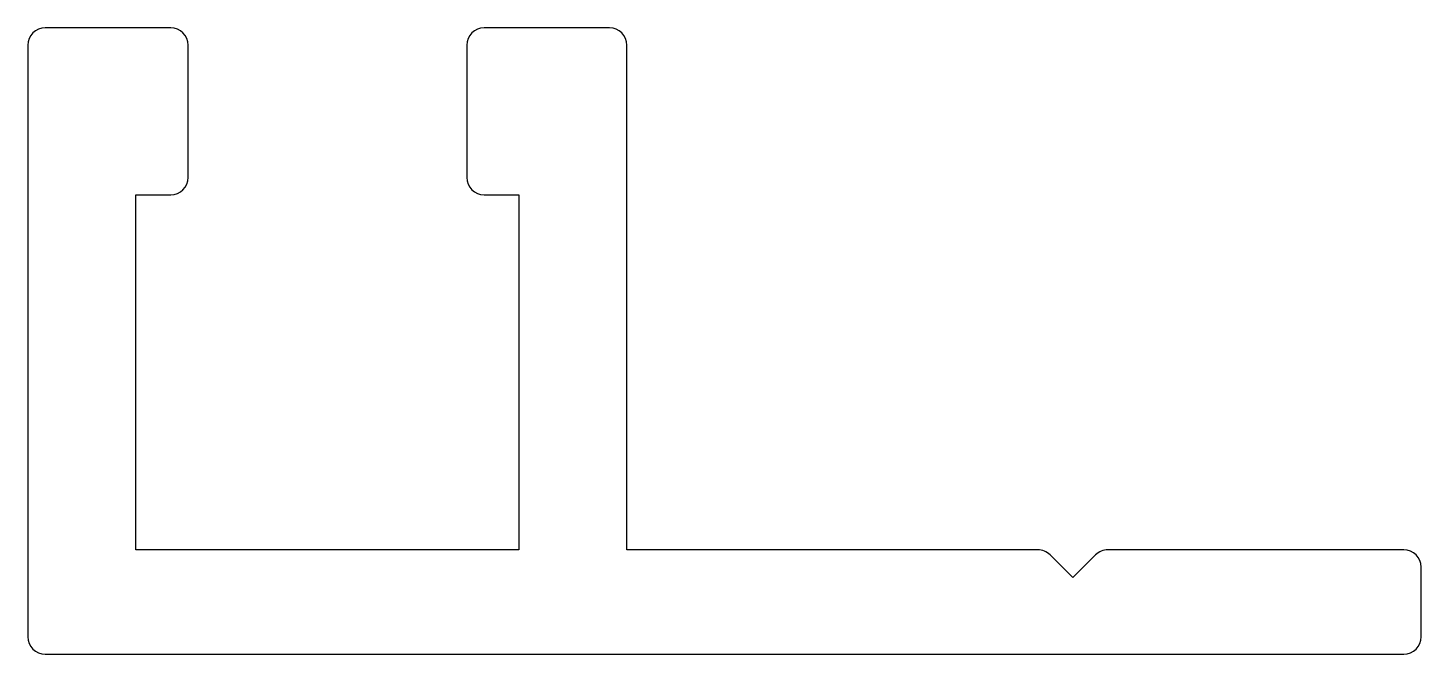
# Model space of a CAD drawing. Extents: x 1454 to 1474, y 1522.9 to 1531.9.
import ezdxf

# ---------------------------------------------------------------- set-up
doc = ezdxf.new("R2010")
doc.units = 0
doc.layers.get('0').update_dxf_attribs({"linetype": 'CONTINUOUS'})

msp = doc.modelspace()

# ---------------------------------------------------------------- linework, layer by layer
for p, q in [((1456.065, 1531.894), (1454.265, 1531.894)), ((1462.365, 1531.894), (1460.565, 1531.894)), ((1454.015, 1531.644), (1454.015, 1523.144)), ((1456.315, 1529.744), (1456.315, 1531.644)), ((1460.315, 1531.644), (1460.315, 1529.744)), ((1462.615, 1524.394), (1462.615, 1531.644)), ((1455.565, 1524.394), (1455.565, 1529.494)), ((1455.565, 1529.494), (1456.065, 1529.494)), ((1460.565, 1529.494), (1461.065, 1529.494)), ((1461.065, 1529.494), (1461.065, 1524.394)), ((1461.065, 1524.394), (1455.565, 1524.394)), ((1468.512, 1524.394), (1462.615, 1524.394)), ((1469.015, 1523.994), (1468.688, 1524.321)), ((1469.342, 1524.321), (1469.015, 1523.994)), ((1473.765, 1524.394), (1469.519, 1524.394)), ((1474.015, 1523.144), (1474.015, 1524.144)), ((1454.265, 1522.894), (1473.765, 1522.894))]:
    msp.add_line(p, q)
for centre, start, end in [((1454.265, 1531.644), 90, 180), ((1456.065, 1531.644), 0, 90), ((1460.565, 1531.644), 90, 180), ((1462.365, 1531.644), 0, 90), ((1456.065, 1529.744), 270, 0), ((1460.565, 1529.744), 180, 270), ((1468.512, 1524.144), 45, 90), ((1469.519, 1524.144), 90, 135), ((1473.765, 1524.144), 0, 90), ((1454.265, 1523.144), 180, 270), ((1473.765, 1523.144), 270, 0)]:
    msp.add_arc(centre, 0.25, start, end)

doc.saveas('drawing.dxf')
